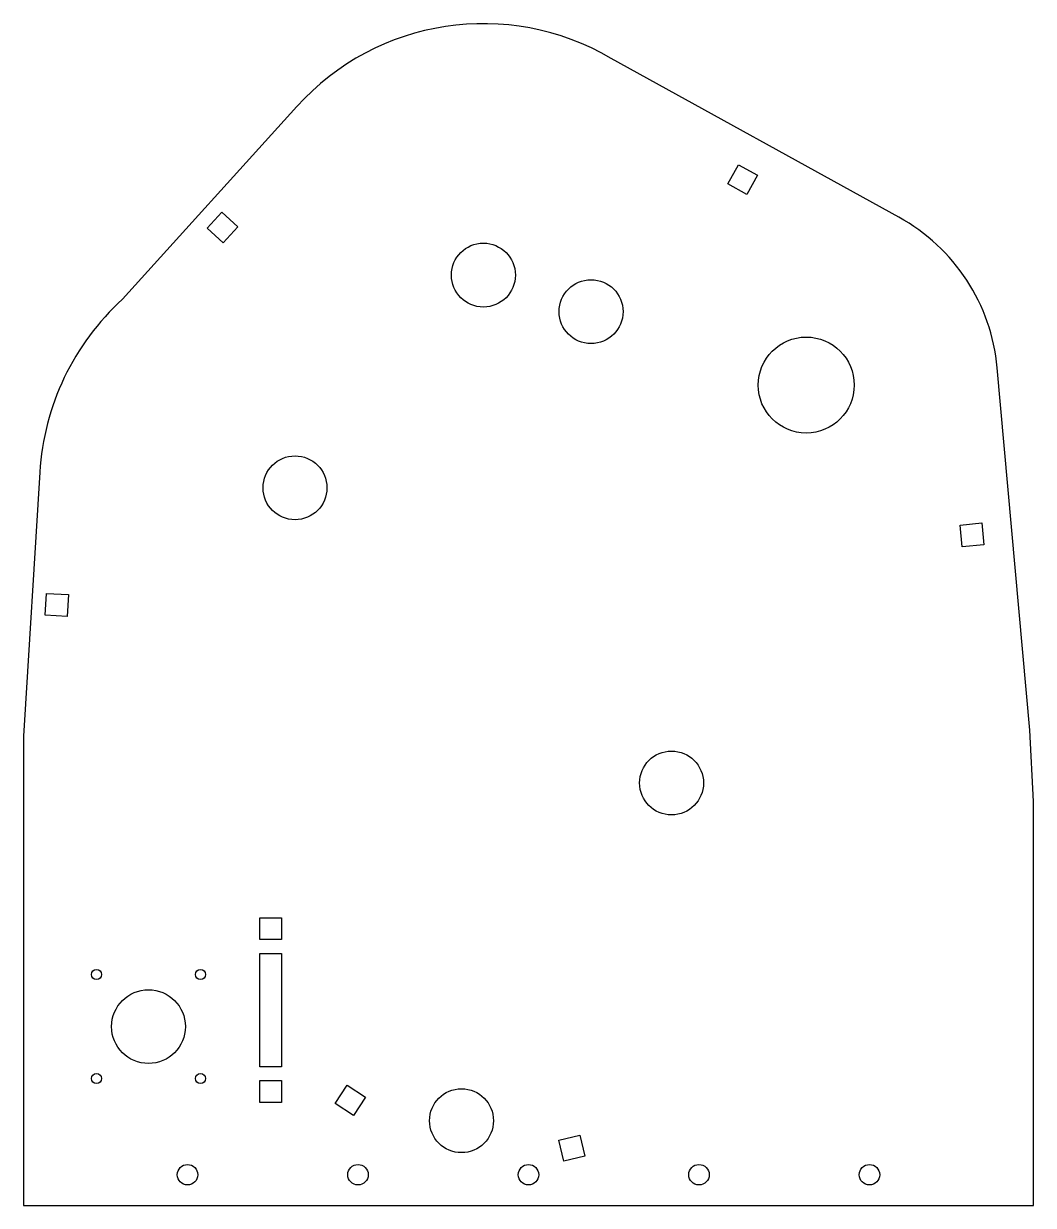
# Model space of a CAD drawing. Header units: inches. Extents: x -6.1 to 5.8, y -6.3 to 7.6.
import ezdxf

# ---------------------------------------------------------------- set-up
doc = ezdxf.new("R2010")
doc.units = ezdxf.units.IN
doc.header["$MEASUREMENT"] = 0

msp = doc.modelspace()

# ---------------------------------------------------------------- linework, layer by layer
msp.add_lwpolyline([(5.744, -0.685), (5.359, 3.57, 0.249091), (4.205, 5.337), (0.829, 7.2, 0.355817), (-2.857, 6.636), (-4.902, 4.375, 0.194646), (-5.872, 2.344), (-6.062, -0.755), (-6.062, -6.26), (5.784, -6.26), (5.784, -1.521)], format="xyb", close=True)
for points in [[(2.547, 5.828), (2.423, 5.604), (2.199, 5.728), (2.323, 5.952)], [(-3.737, 5.397), (-3.548, 5.225), (-3.719, 5.036), (-3.909, 5.207)], [(4.949, 1.47), (4.926, 1.724), (5.181, 1.748), (5.204, 1.493)], [(-5.537, 0.907), (-5.552, 0.651), (-5.808, 0.667), (-5.792, 0.922)], [(-3.292, -3.14), (-3.292, -2.884), (-3.036, -2.884), (-3.036, -3.14)], [(-3.036, -3.304), (-3.036, -4.632), (-3.292, -4.632), (-3.292, -3.304)], [(-3.292, -5.052), (-3.292, -4.796), (-3.036, -4.796), (-3.036, -5.052)], [(-2.268, -4.85), (-2.053, -4.988), (-2.192, -5.204), (-2.407, -5.065)], [(0.215, -5.494), (0.463, -5.434), (0.523, -5.683), (0.274, -5.742)]]:
    msp.add_lwpolyline(points, close=True)
for centre, radius in [((-0.668, 4.657), 0.375), ((0.595, 4.228), 0.375), ((3.119, 3.367), 0.563), ((-2.878, 2.161), 0.375), ((1.539, -1.303), 0.375), ((-5.207, -3.551), 0.0591), ((-3.987, -3.551), 0.0591), ((-4.597, -4.162), 0.433), ((-5.207, -4.772), 0.0591), ((-3.987, -4.772), 0.0591), ((-0.925, -5.266), 0.375), ((-4.139, -5.9), 0.12), ((-2.139, -5.9), 0.12), ((-0.139, -5.9), 0.12), ((1.861, -5.9), 0.12), ((3.861, -5.9), 0.12)]:
    msp.add_circle(centre, radius)

doc.saveas('drawing.dxf')
